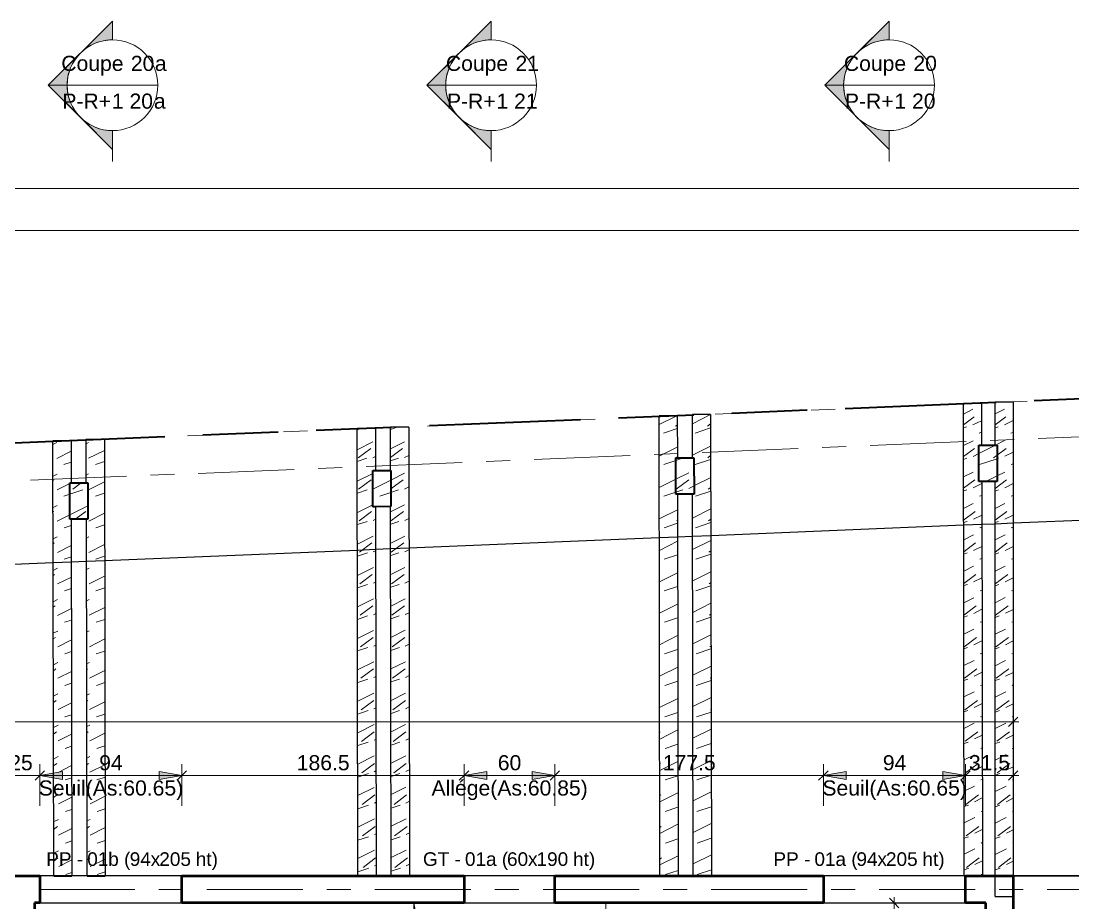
# Model space of a CAD drawing. Header units: metres. Extents: x 399 to 3028, y -427 to 863.
# Drawn here: x 452.43 to 459.39, y -385.02 to -379.19 of the extents above; entities that cross this region are included whole.
import ezdxf

# ---------------------------------------------------------------- set-up
doc = ezdxf.new("R2010")
doc.units = ezdxf.units.M
for name, pattern in [('Caché', [0.265, 0.175, -0.09]), ('Double tiret', [2.75, 1, -0.25, 0.5, -0.25, 0.5, -0.25]), ('Ligne de quadrillage', [1.11125, 0.635, -0.15875, 0.15875, -0.15875]), ('Tiret', [0.3175, 0.15875, -0.15875])]:
    doc.linetypes.add(name, pattern=pattern)
for name, color, linetype, lineweight in [('A-ANNO-DIMS', 211, 'Continuous', 9), ('A-ANNO-DIMS-50', 211, 'Continuous', 9), ('A-DETL', 90, 'Continuous', 18), ('A-DETL-GENF', 92, 'Continuous', 18), ('A-DOOR-IDEN', 31, 'Continuous', 18), ('A-FLOR', 192, 'Continuous', 18), ('A-GENM', 13, 'Continuous', 18), ('A-GLAZ-IDEN', 152, 'Continuous', 18), ('A-WALL', 113, 'Continuous', 18), ('G-ANNO-SYMB', 111, 'Continuous', 9), ('L-SITE', 91, 'Double tiret', 35), ('S-BEAM', 12, 'Continuous', 18), ('S-COLS', 52, 'Continuous', 18), ('S-GRID', 1, 'Continuous', 9)]:
    doc.layers.add(name, color=color, linetype=linetype, lineweight=lineweight)
doc.styles.add('Arial', font='arial.ttf', dxfattribs={"height": 0.1})
doc.styles.add('Arial_6', font='arial.ttf', dxfattribs={"height": 0.09})
doc.dimstyles.new('AES-_COTATION_1_50', dxfattribs={"dimscale": 0.3048, "dimtxt": 0.102026, "dimasz": 0.205052, "dimexe": 0.246063, "dimexo": 0.0625, "dimgap": 0.016404, "dimtad": 1, "dimdec": 1, "dimlfac": 100, "dimrnd": 0.5, "dimdsep": 46, "dimtxsty": 'Arial', "dimblk1": 'OBLIQUE', "dimblk2": 'OBLIQUE', "dimsah": 1, "dimcen": 0.09, "dimdle": 0.123031, "dimazin": 0, "dimtfac": 1, "dimtdec": 4, "dimtix": 1, "dimtmove": 0, "dimatfit": 3, "dimfxl": 0.656168, "dimfxlon": 1, "dimtvp": 1, "dimtolj": 1, "dimtzin": 0, "dimarcsym": 2})
doc.dimstyles.new('AES-_COTATION_1_50_2', dxfattribs={"dimscale": 0.3048, "dimtxt": 0.102026, "dimasz": 0.205052, "dimexe": 0.246063, "dimexo": 0.0625, "dimgap": 0.016404, "dimtad": 1, "dimdec": 1, "dimlfac": 100, "dimrnd": 0.5, "dimdsep": 46, "dimtxsty": 'Arial', "dimblk1": 'OBLIQUE', "dimblk2": 'OBLIQUE', "dimsah": 1, "dimcen": 0.09, "dimdle": 0.123031, "dimazin": 0, "dimtfac": 1, "dimtdec": 4, "dimtix": 1, "dimtmove": 0, "dimatfit": 3, "dimfxl": 0.656168, "dimfxlon": 1, "dimtvp": 1, "dimtolj": 1, "dimtzin": 0, "dimarcsym": 2})
doc.dimstyles.new('AES-_COTATION_Allège_1_50', dxfattribs={"dimscale": 0.3048, "dimtxt": 0.102026, "dimasz": 0.492126, "dimexe": 0.246063, "dimexo": 0.0625, "dimgap": 0.016404, "dimtad": 1, "dimdec": 1, "dimlfac": 100, "dimrnd": 0.5, "dimdsep": 46, "dimtxsty": 'Arial', "dimsah": 1, "dimcen": 0.09, "dimdle": 0.123031, "dimazin": 0, "dimtfac": 1, "dimtdec": 4, "dimtix": 1, "dimtmove": 0, "dimatfit": 3, "dimfxl": 0.656168, "dimfxlon": 1, "dimtvp": 1, "dimtolj": 1, "dimtzin": 0, "dimarcsym": 2})
pattern_1 = [(216.87, (-38.043, -42.857), (0.625199256, 0.416401117), [0.104, -0.937]), (206.565, (-37.918, -42.919), (-0.207954508, -0.207954136), [0.233, -0.233]), (198.435, (-37.918, -43.023), (-0.416471782, -0.20839447), [0.132, -0.527])]

# ---------------------------------------------------------------- blocks, each defined once
blk = doc.blocks.new('VAU_Réservation_Rectangulaire1 - VAU_Réservation_Rectangulaire-1313385-AES_EXE_BET_TZ_R_1_COF_0100-Plan coffrage PH R_1 Diffusion')
at = {"layer": 'A-DETL-GENF'}
for p, q in [((-0.635, 0.361), (-0.635, -0.361)), ((-0.635, 0.361), (0.635, 0.361)), ((0.635, 0.361), (-0.635, 0.361)), ((-0.635, 0.361), (-0.635, -0.361)), ((-0.508, 0.2888), (0.635, 0.361)), ((0.635, 0.361), (0.635, -0.361)), ((-0.635, -0.361), (-0.508, 0.2888)), ((-0.635, -0.361), (0.635, -0.361))]:
    blk.add_line(p, q, dxfattribs=at)
blk = doc.blocks.new('Family - ___-883270-AES_EXE_BET_TZ_R_1_COF_0100-Plan coffrage PH R_1 Diffusion')
at = {"layer": 'A-DETL', "linetype": 'Tiret'}
blk.add_line((506.4718, -331.0937), (441.0484, -340.5755), dxfattribs=at)
at = {"layer": 'L-SITE'}
blk.add_line((506.4718, -331.0937), (441.0484, -340.5755), dxfattribs=at)
blk = doc.blocks.new('DIMBLOCK238-AES_EXE_BET_TZ_R_1_COF_0100-Plan coffrage PH R_1 Diffusion')
at = {"layer": 'A-ANNO-DIMS-50', "transparency": 16777216}
for p, q in [((458.0065, -385.0179), (458.2815, -385.0179)), ((458.2065, -385.0179), (458.0065, -385.0179)), ((458.2065, -385.0179), (458.1752, -384.9866)), ((458.2065, -389.4268), (458.2065, -384.9804)), ((458.2065, -385.0179), (458.2377, -385.0491)), ((458.2065, -389.4268), (458.1752, -389.3955)), ((458.4065, -389.4268), (458.1315, -389.4268)), ((458.2065, -389.4268), (458.2377, -389.458)), ((458.2065, -389.4268), (458.4065, -389.4268))]:
    blk.add_line(p, q, dxfattribs=at)
at = {"layer": 'A-ANNO-DIMS-50', "color": 0, "transparency": 16777216, "insert": (458.0717, -387.3377), "char_height": 0.1, "width": 0.276883, "attachment_point": 1, "rotation": 90, "line_spacing_factor": 0.941778, "style": 'Arial'}
blk.add_mtext('441', dxfattribs=at)
blk = doc.blocks.new('_Oblique')
at = {"color": 0, "linetype": 'ByBlock', "lineweight": -2}
blk.add_line((-0.5, -0.5), (0.5, 0.5), dxfattribs=at)
blk = doc.blocks.new('DIMBLOCK305-AES_EXE_BET_TZ_R_1_COF_0100-Plan coffrage PH R_1 Diffusion')
at = {"layer": 'A-ANNO-DIMS-50', "transparency": 16777216}
for p, q in [((440.7305, -380.3734), (440.7305, -380.6484)), ((440.7305, -380.5734), (440.7305, -380.3734)), ((460.9018, -380.3731), (460.9018, -380.6481)), ((460.9018, -380.5731), (460.9018, -380.3731)), ((440.7305, -380.5734), (440.6992, -380.6046)), ((440.7305, -380.5734), (440.7617, -380.5421)), ((440.7305, -380.5734), (460.9018, -380.5731)), ((460.9018, -380.5731), (460.8705, -380.6043)), ((460.9018, -380.5731), (460.933, -380.5418))]:
    blk.add_line(p, q, dxfattribs=at)
at = {"layer": 'A-ANNO-DIMS-50', "color": 0, "transparency": 16777216, "insert": (450.6623, -380.4384), "char_height": 0.1, "width": 0.369177, "attachment_point": 1, "rotation": 0.00085, "line_spacing_factor": 0.941778, "style": 'Arial'}
blk.add_mtext('2017', dxfattribs=at)
blk = doc.blocks.new('DIMBLOCK309-AES_EXE_BET_TZ_R_1_COF_0100-Plan coffrage PH R_1 Diffusion')
at = {"layer": 'A-ANNO-DIMS-50', "transparency": 16777216}
for p, q in [((434.1405, -380.0961), (434.1405, -380.3711)), ((434.1405, -380.2961), (434.1405, -380.0961)), ((467.4808, -380.0956), (467.4808, -380.3706)), ((467.4808, -380.2956), (467.4808, -380.0956)), ((434.103, -380.2961), (467.5183, -380.2956)), ((434.1405, -380.2961), (434.1092, -380.3274)), ((434.1405, -380.2961), (434.1717, -380.2649)), ((467.4808, -380.2956), (467.4495, -380.3269)), ((467.4808, -380.2956), (467.512, -380.2644))]:
    blk.add_line(p, q, dxfattribs=at)
at = {"layer": 'A-ANNO-DIMS-50', "color": 0, "transparency": 16777216, "insert": (450.6568, -380.1611), "char_height": 0.1, "width": 0.369177, "attachment_point": 1, "rotation": 0.00085, "line_spacing_factor": 0.941778, "style": 'Arial'}
blk.add_mtext('3334', dxfattribs=at)
blk = doc.blocks.new('Coupe - M_Section Head - Filled-24181-AES_EXE_BET_TZ_R_1_COF_0100-Plan coffrage PH R_1 Diffusion')
at = {"layer": 'G-ANNO-SYMB'}
h = blk.add_hatch(color=256, dxfattribs=at)
edge = h.paths.add_edge_path()
edge.add_line((-0.006, 0.00849), (-0.006, 0.006))
edge.add_arc((-0.006, 0), 0.006, 90, 135)
edge.add_line((-0.01024, 0.00424), (-0.006, 0.00849))
h = blk.add_hatch(color=256, dxfattribs=at)
edge = h.paths.add_edge_path()
edge.add_line((-0.006, 0.00849), (-0.00176, 0.00424))
edge.add_arc((-0.006, 0), 0.006, 45, 90)
edge.add_line((-0.006, 0.006), (-0.006, 0.00849))
h = blk.add_hatch(color=256, dxfattribs=at)
edge = h.paths.add_edge_path()
edge.add_line((-0.01449, 0), (-0.01024, 0.00424))
edge.add_arc((-0.006, 0), 0.006, 135, 180)
edge.add_line((-0.012, 0), (-0.01449, 0))
h = blk.add_hatch(color=256, dxfattribs=at)
edge = h.paths.add_edge_path()
edge.add_line((0.00249, 0), (0, 0))
edge.add_arc((-0.006, 0), 0.006, 360, 405)
edge.add_line((-0.00176, 0.00424), (0.00249, 0))
at = {"layer": 'G-ANNO-SYMB', "lineweight": 18}
for p, q in [((-0.006, 0.00849), (-0.01449, 0)), ((-0.006, 0.00849), (-0.01024, 0.00424)), ((-0.006, 0.00849), (0.00249, 0)), ((-0.006, 0.006), (-0.006, 0.00849)), ((-0.006, 0.00849), (-0.006, 0.006)), ((-0.00176, 0.00424), (-0.006, 0.00849)), ((-0.01024, 0.00424), (-0.01449, 0)), ((0.00249, 0), (-0.00176, 0.00424)), ((-0.01449, 0), (-0.012, 0)), ((0, 0), (0.00249, 0)), ((-0.012, 0), (-0.01449, 0)), ((0, 0), (0.00249, 0))]:
    blk.add_line(p, q, dxfattribs=at)
for start, end in [(360, 180), (90, 135), (45, 90), (135, 180), (360, 45), (180, 360)]:
    blk.add_arc((-0.006, 0), 0.006, start, end, dxfattribs=at)
blk = doc.blocks.new('DIMBLOCK462-AES_EXE_BET_TZ_R_1_COF_0100-Plan coffrage PH R_1 Diffusion')
at = {"layer": 'A-ANNO-DIMS-50', "transparency": 16777216}
for points in [[(451.3689, -384.1759), (451.5189, -384.2024), (451.5189, -384.1495)], [(452.3089, -384.1759), (452.1589, -384.1495), (452.1589, -384.2024)]]:
    blk.add_hatch(color=256, dxfattribs=at).paths.add_polyline_path(points)
for p, q in [((451.3689, -384.3759), (451.3689, -384.1009)), ((452.3089, -384.3759), (452.3089, -384.1009)), ((452.3464, -384.1759), (451.3314, -384.1759)), ((451.5189, -384.1495), (451.3689, -384.1759)), ((451.3689, -384.1759), (451.5189, -384.2024)), ((451.3689, -384.1759), (451.3689, -384.3759)), ((451.5189, -384.2024), (451.5189, -384.1495)), ((452.3089, -384.1759), (452.1589, -384.1495)), ((452.1589, -384.1495), (452.1589, -384.2024)), ((452.1589, -384.2024), (452.3089, -384.1759)), ((452.3089, -384.1759), (452.3089, -384.3759))]:
    blk.add_line(p, q, dxfattribs=at)
at = {"layer": 'A-ANNO-DIMS-50', "color": 0, "transparency": 16777216, "char_height": 0.1, "attachment_point": 1, "line_spacing_factor": 0.941778, "style": 'Arial'}
for s, insert, width in [('94', (451.762, -384.0411), 0.184588), ('Seuil(As:60.65)', (451.3625, -384.208), 1.143318)]:
    blk.add_mtext(s, dxfattribs=dict(at, insert=insert, width=width))
blk = doc.blocks.new('DIMBLOCK463-AES_EXE_BET_TZ_R_1_COF_0100-Plan coffrage PH R_1 Diffusion')
at = {"layer": 'A-ANNO-DIMS-50', "transparency": 16777216}
for p, q in [((452.3089, -384.3759), (452.3089, -384.1009)), ((452.5584, -384.3759), (452.5584, -384.1009)), ((452.5959, -384.1759), (452.2714, -384.1759)), ((452.3089, -384.1759), (452.2777, -384.2072)), ((452.3089, -384.1759), (452.3402, -384.1447)), ((452.3089, -384.1759), (452.3089, -384.3759)), ((452.5584, -384.1759), (452.5272, -384.2072)), ((452.5584, -384.1759), (452.5897, -384.1447)), ((452.5584, -384.1759), (452.5584, -384.3759))]:
    blk.add_line(p, q, dxfattribs=at)
at = {"layer": 'A-ANNO-DIMS-50', "color": 0, "transparency": 16777216, "insert": (452.3568, -384.0411), "char_height": 0.1, "width": 0.184588, "attachment_point": 1, "line_spacing_factor": 0.941778, "style": 'Arial'}
blk.add_mtext('25', dxfattribs=at)
blk = doc.blocks.new('DIMBLOCK464-AES_EXE_BET_TZ_R_1_COF_0100-Plan coffrage PH R_1 Diffusion')
at = {"layer": 'A-ANNO-DIMS-50', "transparency": 16777216}
for points in [[(452.5584, -384.1759), (452.7084, -384.2024), (452.7084, -384.1495)], [(453.4984, -384.1759), (453.3484, -384.1495), (453.3484, -384.2024)]]:
    blk.add_hatch(color=256, dxfattribs=at).paths.add_polyline_path(points)
for p, q in [((452.5584, -384.3759), (452.5584, -384.1009)), ((453.4984, -384.3759), (453.4984, -384.1009)), ((453.5359, -384.1759), (452.5209, -384.1759)), ((452.7084, -384.1495), (452.5584, -384.1759)), ((452.5584, -384.1759), (452.7084, -384.2024)), ((452.5584, -384.1759), (452.5584, -384.3759)), ((452.7084, -384.2024), (452.7084, -384.1495)), ((453.4984, -384.1759), (453.3484, -384.1495)), ((453.3484, -384.1495), (453.3484, -384.2024)), ((453.3484, -384.2024), (453.4984, -384.1759)), ((453.4984, -384.1759), (453.4984, -384.3759))]:
    blk.add_line(p, q, dxfattribs=at)
at = {"layer": 'A-ANNO-DIMS-50', "color": 0, "transparency": 16777216, "char_height": 0.1, "attachment_point": 1, "line_spacing_factor": 0.941778, "style": 'Arial'}
for s, insert, width in [('94', (452.9515, -384.0411), 0.184588), ('Seuil(As:60.65)', (452.552, -384.208), 1.143318)]:
    blk.add_mtext(s, dxfattribs=dict(at, insert=insert, width=width))
blk = doc.blocks.new('DIMBLOCK465-AES_EXE_BET_TZ_R_1_COF_0100-Plan coffrage PH R_1 Diffusion')
at = {"layer": 'A-ANNO-DIMS-50', "transparency": 16777216}
for p, q in [((453.4984, -384.3759), (453.4984, -384.1009)), ((455.3634, -384.3759), (455.3634, -384.1009)), ((455.4009, -384.1759), (453.4609, -384.1759)), ((453.4984, -384.1759), (453.4672, -384.2072)), ((453.4984, -384.1759), (453.5297, -384.1447)), ((453.4984, -384.1759), (453.4984, -384.3759)), ((455.3634, -384.1759), (455.3322, -384.2072)), ((455.3634, -384.1759), (455.3947, -384.1447)), ((455.3634, -384.1759), (455.3634, -384.3759))]:
    blk.add_line(p, q, dxfattribs=at)
at = {"layer": 'A-ANNO-DIMS-50', "color": 0, "transparency": 16777216, "insert": (454.2575, -384.0411), "char_height": 0.1, "width": 0.416266, "attachment_point": 1, "line_spacing_factor": 0.941778, "style": 'Arial'}
blk.add_mtext('186.5', dxfattribs=at)
blk = doc.blocks.new('DIMBLOCK466-AES_EXE_BET_TZ_R_1_COF_0100-Plan coffrage PH R_1 Diffusion')
at = {"layer": 'A-ANNO-DIMS-50', "transparency": 16777216}
for points in [[(455.3634, -384.1759), (455.5134, -384.2024), (455.5134, -384.1495)], [(455.9634, -384.1759), (455.8134, -384.1495), (455.8134, -384.2024)]]:
    blk.add_hatch(color=256, dxfattribs=at).paths.add_polyline_path(points)
for p, q in [((455.3634, -384.3759), (455.3634, -384.1009)), ((455.9634, -384.3759), (455.9634, -384.1009)), ((456.0009, -384.1759), (455.3259, -384.1759)), ((455.5134, -384.1495), (455.3634, -384.1759)), ((455.3634, -384.1759), (455.5134, -384.2024)), ((455.3634, -384.1759), (455.3634, -384.3759)), ((455.5134, -384.2024), (455.5134, -384.1495)), ((455.9634, -384.1759), (455.8134, -384.1495)), ((455.8134, -384.1495), (455.8134, -384.2024)), ((455.8134, -384.2024), (455.9634, -384.1759)), ((455.9634, -384.1759), (455.9634, -384.3759))]:
    blk.add_line(p, q, dxfattribs=at)
at = {"layer": 'A-ANNO-DIMS-50', "color": 0, "transparency": 16777216, "char_height": 0.1, "attachment_point": 1, "line_spacing_factor": 0.941778, "style": 'Arial'}
for s, insert, width in [('60', (455.5865, -384.0411), 0.184588), ('Allége(As:60.85)', (455.1486, -384.208), 1.235613)]:
    blk.add_mtext(s, dxfattribs=dict(at, insert=insert, width=width))
blk = doc.blocks.new('DIMBLOCK467-AES_EXE_BET_TZ_R_1_COF_0100-Plan coffrage PH R_1 Diffusion')
at = {"layer": 'A-ANNO-DIMS-50', "transparency": 16777216}
for p, q in [((455.9634, -384.3759), (455.9634, -384.1009)), ((457.7388, -384.3759), (457.7388, -384.1009)), ((455.9259, -384.1759), (457.7763, -384.1759)), ((455.9634, -384.1759), (455.9322, -384.2072)), ((455.9634, -384.1759), (455.9947, -384.1447)), ((455.9634, -384.1759), (455.9634, -384.3759)), ((457.7388, -384.1759), (457.7076, -384.2072)), ((457.7388, -384.1759), (457.7701, -384.1447)), ((457.7388, -384.1759), (457.7388, -384.3759))]:
    blk.add_line(p, q, dxfattribs=at)
at = {"layer": 'A-ANNO-DIMS-50', "color": 0, "transparency": 16777216, "insert": (456.6777, -384.0411), "char_height": 0.1, "width": 0.416266, "attachment_point": 1, "line_spacing_factor": 0.941778, "style": 'Arial'}
blk.add_mtext('177.5', dxfattribs=at)
blk = doc.blocks.new('DIMBLOCK468-AES_EXE_BET_TZ_R_1_COF_0100-Plan coffrage PH R_1 Diffusion')
at = {"layer": 'A-ANNO-DIMS-50', "transparency": 16777216}
for points in [[(457.7388, -384.1759), (457.8888, -384.2024), (457.8888, -384.1495)], [(458.6788, -384.1759), (458.5288, -384.1495), (458.5288, -384.2024)]]:
    blk.add_hatch(color=256, dxfattribs=at).paths.add_polyline_path(points)
for p, q in [((457.7388, -384.3759), (457.7388, -384.1009)), ((458.6788, -384.3759), (458.6788, -384.1009)), ((458.7163, -384.1759), (457.7013, -384.1759)), ((457.8888, -384.1495), (457.7388, -384.1759)), ((457.7388, -384.1759), (457.8888, -384.2024)), ((457.7388, -384.1759), (457.7388, -384.3759)), ((457.8888, -384.2024), (457.8888, -384.1495)), ((458.6788, -384.1759), (458.5288, -384.1495)), ((458.5288, -384.1495), (458.5288, -384.2024)), ((458.5288, -384.2024), (458.6788, -384.1759)), ((458.6788, -384.1759), (458.6788, -384.3759))]:
    blk.add_line(p, q, dxfattribs=at)
at = {"layer": 'A-ANNO-DIMS-50', "color": 0, "transparency": 16777216, "char_height": 0.1, "attachment_point": 1, "line_spacing_factor": 0.941778, "style": 'Arial'}
for s, insert, width in [('94', (458.1319, -384.0411), 0.184588), ('Seuil(As:60.65)', (457.7325, -384.208), 1.143318)]:
    blk.add_mtext(s, dxfattribs=dict(at, insert=insert, width=width))
blk = doc.blocks.new('DIMBLOCK469-AES_EXE_BET_TZ_R_1_COF_0100-Plan coffrage PH R_1 Diffusion')
at = {"layer": 'A-ANNO-DIMS-50', "transparency": 16777216}
for p, q in [((458.6788, -384.3759), (458.6788, -384.1009)), ((458.9938, -384.3759), (458.9938, -384.1009)), ((459.0313, -384.1759), (458.6413, -384.1759)), ((458.6788, -384.1759), (458.6476, -384.2072)), ((458.6788, -384.1759), (458.7101, -384.1447)), ((458.6788, -384.1759), (458.6788, -384.3759)), ((458.9938, -384.1759), (458.9625, -384.2072)), ((458.9938, -384.1759), (459.025, -384.1447)), ((458.9938, -384.1759), (458.9938, -384.3759))]:
    blk.add_line(p, q, dxfattribs=at)
at = {"layer": 'A-ANNO-DIMS-50', "color": 0, "transparency": 16777216, "insert": (458.7013, -384.0411), "char_height": 0.1, "width": 0.323972, "attachment_point": 1, "line_spacing_factor": 0.941778, "style": 'Arial'}
blk.add_mtext('31.5', dxfattribs=at)
blk = doc.blocks.new('DIMBLOCK626-AES_EXE_BET_TZ_R_1_COF_0100-Plan coffrage PH R_1 Diffusion')
at = {"layer": 'A-ANNO-DIMS-50', "transparency": 16777216}
for p, q in [((442.643, -384.0218), (442.643, -383.7468)), ((458.9938, -384.0215), (458.9938, -383.7465)), ((442.6055, -383.8218), (459.0313, -383.8215)), ((442.643, -383.8218), (442.6118, -383.853)), ((442.643, -383.8218), (442.6743, -383.7905)), ((442.643, -383.8218), (442.643, -384.0218)), ((458.9938, -383.8215), (458.9625, -383.8528)), ((458.9938, -383.8215), (459.025, -383.7903)), ((458.9938, -383.8215), (458.9938, -384.0215))]:
    blk.add_line(p, q, dxfattribs=at)
at = {"layer": 'A-ANNO-DIMS-50', "color": 0, "transparency": 16777216, "insert": (450.6646, -383.6868), "char_height": 0.1, "width": 0.369177, "attachment_point": 1, "rotation": 0.00085, "line_spacing_factor": 0.941778, "style": 'Arial'}
blk.add_mtext('1635', dxfattribs=at)

msp = doc.modelspace()

# ---------------------------------------------------------------- hatches: boundary and pattern name
at = {"layer": 'S-BEAM'}
h = msp.add_hatch(dxfattribs=at)
h.set_pattern_fill('FP_1', color=9, style=0, pattern_type=2)
h.set_pattern_definition(pattern_1)
h.paths.add_polyline_path([(458.79, -384.8379), (458.7856, -382.233), (458.7676, -382.233), (458.7676, -381.993), (458.7852, -381.9928), (458.7848, -381.7173), (458.6648, -381.7175), (458.6701, -384.8379), (458.7899, -384.8379)])
h = msp.add_hatch(dxfattribs=at)
h.set_pattern_fill('FP_1', color=9, style=0, pattern_type=2)
h.set_pattern_definition(pattern_1)
h.paths.add_polyline_path([(458.79, -384.8379), (458.7856, -382.233), (458.7676, -382.233), (458.7676, -381.993), (458.7852, -381.9928), (458.7848, -381.7173), (458.6648, -381.7175), (458.6701, -384.8379), (458.7899, -384.8379)])
h = msp.add_hatch(dxfattribs=at)
h.set_pattern_fill('FP_1', color=9, style=0, pattern_type=2)
h.set_pattern_definition(pattern_1)
h.paths.add_polyline_path([(458.9938, -384.9759), (458.9938, -384.9759), (458.9938, -384.9755)])
h.paths.add_polyline_path([(458.8876, -384.8379), (458.9938, -384.8379), (458.9935, -381.7083), (458.8735, -381.7083), (458.8738, -381.9928), (458.887, -381.9928), (458.887, -382.2328), (458.8735, -382.233), (458.8738, -384.8379), (458.8745, -384.8379)])
h = msp.add_hatch(dxfattribs=at)
h.set_pattern_fill('FP_1', color=9, style=0, pattern_type=2)
h.set_pattern_definition(pattern_1)
h.paths.add_polyline_path([(458.9938, -384.9759), (458.9938, -384.9759), (458.9938, -384.9755)])
h.paths.add_polyline_path([(458.8876, -384.8379), (458.9938, -384.8379), (458.9935, -381.7083), (458.8735, -381.7083), (458.8738, -381.9928), (458.887, -381.9928), (458.887, -382.2328), (458.8735, -382.233), (458.8738, -384.8379), (458.8745, -384.8379)])
h = msp.add_hatch(dxfattribs=at)
h.set_pattern_fill('FP_1', color=9, style=0, pattern_type=2)
h.set_pattern_definition(pattern_1)
h.paths.add_polyline_path([(456.7781, -384.8379), (456.7739, -382.3161), (456.764, -382.3161), (456.764, -382.0761), (456.7735, -382.0758), (456.7731, -381.7979), (456.6531, -381.7981), (456.6583, -384.8379), (456.7781, -384.8379)])
h = msp.add_hatch(dxfattribs=at)
h.set_pattern_fill('FP_1', color=9, style=0, pattern_type=2)
h.set_pattern_definition(pattern_1)
h.paths.add_polyline_path([(456.7781, -384.8379), (456.7739, -382.3161), (456.764, -382.3161), (456.764, -382.0761), (456.7735, -382.0758), (456.7731, -381.7979), (456.6531, -381.7981), (456.6583, -384.8379), (456.7781, -384.8379)])
h = msp.add_hatch(dxfattribs=at)
h.set_pattern_fill('FP_1', color=9, style=0, pattern_type=2)
h.set_pattern_definition(pattern_1)
h.paths.add_polyline_path([(456.8786, -384.8379), (456.9986, -384.8379), (456.9931, -381.7888), (456.8731, -381.789), (456.8736, -382.0759), (456.8835, -382.0758), (456.8835, -382.3158), (456.8741, -382.3161), (456.8783, -384.679)])
h = msp.add_hatch(dxfattribs=at)
h.set_pattern_fill('FP_1', color=9, style=0, pattern_type=2)
h.set_pattern_definition(pattern_1)
h.paths.add_polyline_path([(456.8786, -384.8379), (456.9986, -384.8379), (456.9931, -381.7888), (456.8731, -381.789), (456.8736, -382.0759), (456.8835, -382.0758), (456.8835, -382.3158), (456.8741, -382.3161), (456.8783, -384.679)])
h = msp.add_hatch(dxfattribs=at)
h.set_pattern_fill('FP_1', color=9, style=0, pattern_type=2)
h.set_pattern_definition(pattern_1)
h.paths.add_polyline_path([(454.7823, -384.8379), (454.7783, -382.3991), (454.7605, -382.3991), (454.7605, -382.1592), (454.7779, -382.1589), (454.7774, -381.8827), (454.6574, -381.8829), (454.6624, -384.8379), (454.7823, -384.8379)])
h = msp.add_hatch(dxfattribs=at)
h.set_pattern_fill('FP_1', color=9, style=0, pattern_type=2)
h.set_pattern_definition(pattern_1)
h.paths.add_polyline_path([(454.7823, -384.8379), (454.7783, -382.3991), (454.7605, -382.3991), (454.7605, -382.1592), (454.7779, -382.1589), (454.7774, -381.8827), (454.6574, -381.8829), (454.6624, -384.8379), (454.7823, -384.8379)])
h = msp.add_hatch(dxfattribs=at)
h.set_pattern_fill('FP_1', color=9, style=0, pattern_type=2)
h.set_pattern_definition(pattern_1)
h.paths.add_polyline_path([(454.8827, -384.8379), (455.0027, -384.8379), (454.9974, -381.8736), (454.8774, -381.8739), (454.8779, -382.1589), (454.8799, -382.1589), (454.8799, -382.3989), (454.8783, -382.3992), (454.8827, -384.8379)])
h = msp.add_hatch(dxfattribs=at)
h.set_pattern_fill('FP_1', color=9, style=0, pattern_type=2)
h.set_pattern_definition(pattern_1)
h.paths.add_polyline_path([(454.8827, -384.8379), (455.0027, -384.8379), (454.9974, -381.8736), (454.8774, -381.8739), (454.8779, -382.1589), (454.8799, -382.1589), (454.8799, -382.3989), (454.8783, -382.3992), (454.8827, -384.8379)])
h = msp.add_hatch(dxfattribs=at)
h.set_pattern_fill('FP_1', color=9, style=0, pattern_type=2)
h.set_pattern_definition(pattern_1)
h.paths.add_polyline_path([(452.7707, -384.8379), (452.7707, -384.8379), (452.7668, -382.4822), (452.7569, -382.4823), (452.7569, -382.2423), (452.7664, -382.242), (452.766, -381.964), (452.646, -381.9642), (452.6509, -384.8379), (452.7569, -384.8379)])
h = msp.add_hatch(dxfattribs=at)
h.set_pattern_fill('FP_1', color=9, style=0, pattern_type=2)
h.set_pattern_definition(pattern_1)
h.paths.add_polyline_path([(452.7707, -384.8379), (452.7707, -384.8379), (452.7668, -382.4822), (452.7569, -382.4823), (452.7569, -382.2423), (452.7664, -382.242), (452.766, -381.964), (452.646, -381.9642), (452.6509, -384.8379), (452.7569, -384.8379)])
h = msp.add_hatch(dxfattribs=at)
h.set_pattern_fill('FP_1', color=9, style=0, pattern_type=2)
h.set_pattern_definition(pattern_1)
h.paths.add_polyline_path([(452.8769, -384.8379), (452.9912, -384.8379), (452.986, -381.955), (452.866, -381.9552), (452.8665, -382.242), (452.8764, -382.242), (452.8764, -382.482), (452.867, -382.4823), (452.8712, -384.8379)])
h = msp.add_hatch(dxfattribs=at)
h.set_pattern_fill('FP_1', color=9, style=0, pattern_type=2)
h.set_pattern_definition(pattern_1)
h.paths.add_polyline_path([(452.8769, -384.8379), (452.9912, -384.8379), (452.986, -381.955), (452.866, -381.9552), (452.8665, -382.242), (452.8764, -382.242), (452.8764, -382.482), (452.867, -382.4823), (452.8712, -384.8379)])
at = {"layer": 'S-COLS'}
h = msp.add_hatch(dxfattribs=at)
h.set_pattern_fill('FP_1', color=34, style=0, pattern_type=2)
h.set_pattern_definition(pattern_1)
h.paths.add_polyline_path([(458.7676, -382.233), (458.8876, -382.2328), (458.887, -381.9928), (458.767, -381.993)])
h = msp.add_hatch(dxfattribs=at)
h.set_pattern_fill('FP_1', color=34, style=0, pattern_type=2)
h.set_pattern_definition(pattern_1)
h.paths.add_polyline_path([(458.7676, -382.233), (458.8876, -382.2328), (458.887, -381.9928), (458.767, -381.993)])
h = msp.add_hatch(dxfattribs=at)
h.set_pattern_fill('FP_1', color=34, style=0, pattern_type=2)
h.set_pattern_definition(pattern_1)
h.paths.add_polyline_path([(456.764, -382.3161), (456.884, -382.3158), (456.8835, -382.0758), (456.7635, -382.0761)])
h = msp.add_hatch(dxfattribs=at)
h.set_pattern_fill('FP_1', color=34, style=0, pattern_type=2)
h.set_pattern_definition(pattern_1)
h.paths.add_polyline_path([(456.764, -382.3161), (456.884, -382.3158), (456.8835, -382.0758), (456.7635, -382.0761)])
h = msp.add_hatch(dxfattribs=at)
h.set_pattern_fill('FP_1', color=34, style=0, pattern_type=2)
h.set_pattern_definition(pattern_1)
h.paths.add_polyline_path([(454.7605, -382.3992), (454.8805, -382.3989), (454.8799, -382.1589), (454.7599, -382.1592)])
h = msp.add_hatch(dxfattribs=at)
h.set_pattern_fill('FP_1', color=34, style=0, pattern_type=2)
h.set_pattern_definition(pattern_1)
h.paths.add_polyline_path([(454.7605, -382.3992), (454.8805, -382.3989), (454.8799, -382.1589), (454.7599, -382.1592)])
h = msp.add_hatch(dxfattribs=at)
h.set_pattern_fill('FP_1', color=34, style=0, pattern_type=2)
h.set_pattern_definition(pattern_1)
h.paths.add_polyline_path([(452.7569, -382.4823), (452.8769, -382.482), (452.8764, -382.242), (452.7564, -382.2423), (452.7568, -382.4312)])
h = msp.add_hatch(dxfattribs=at)
h.set_pattern_fill('FP_1', color=34, style=0, pattern_type=2)
h.set_pattern_definition(pattern_1)
h.paths.add_polyline_path([(452.7569, -382.4823), (452.8769, -382.482), (452.8764, -382.242), (452.7564, -382.2423), (452.7568, -382.4312)])

# ---------------------------------------------------------------- linework, layer by layer
at = {"layer": 'A-FLOR', "color": 31, "lineweight": 25}
for p, q in [((458.9936, -382.5063), (460.8129, -382.4312)), ((456.9946, -382.5889), (458.6661, -382.5199)), ((458.7861, -382.5149), (458.8736, -382.5113)), ((454.9988, -382.6713), (456.6544, -382.6029)), ((456.7744, -382.598), (456.8746, -382.5938)), ((452.9875, -382.7544), (454.6587, -382.6854)), ((454.7787, -382.6804), (454.8788, -382.6763)), ((450.9839, -382.8371), (452.6473, -382.7684)), ((452.7673, -382.7635), (452.8675, -382.7593)), ((452.6507, -384.8379), (450.9875, -384.8379)), ((452.8712, -384.8379), (452.7707, -384.8379)), ((454.6623, -384.8379), (452.9912, -384.8379)), ((454.8827, -384.8379), (454.7823, -384.8379)), ((456.6581, -384.8379), (455.0027, -384.8379)), ((456.8786, -384.8379), (456.7781, -384.8379)), ((458.67, -384.8379), (456.9986, -384.8379)), ((458.8738, -384.8379), (458.7899, -384.8379)), ((458.9938, -389.5867), (458.9938, -384.8379)), ((458.9938, -384.8379), (460.813, -384.8379)), ((460.813, -384.8379), (458.9938, -384.8379))]:
    msp.add_line(p, q, dxfattribs=at)
at = {"layer": 'A-FLOR', "color": 31, "linetype": 'Caché', "lineweight": 25}
for p, q in [((458.6662, -382.5199), (458.7861, -382.5149)), ((458.8736, -382.5113), (458.9935, -382.5063)), ((456.6545, -382.6029), (456.7744, -382.598)), ((456.8746, -382.5938), (456.9945, -382.5889)), ((454.8789, -382.6763), (454.9988, -382.6713)), ((454.6588, -382.6854), (454.7787, -382.6804)), ((452.6474, -382.7684), (452.7672, -382.7635)), ((452.8675, -382.7593), (452.9874, -382.7544)), ((452.7707, -384.8379), (452.6508, -384.8379)), ((452.9912, -384.8379), (452.8713, -384.8379)), ((454.7822, -384.8379), (454.6623, -384.8379)), ((455.0027, -384.8379), (454.8828, -384.8379)), ((456.7781, -384.8379), (456.6582, -384.8379)), ((456.9986, -384.8379), (456.8787, -384.8379)), ((458.7899, -384.8379), (458.67, -384.8379)), ((458.9937, -384.8379), (458.8738, -384.8379))]:
    msp.add_line(p, q, dxfattribs=at)
at = {"layer": 'A-WALL', "color": 2, "lineweight": 50}
for p, q in [((452.3089, -384.8379), (452.5584, -384.8379)), ((452.5584, -384.8379), (452.5584, -385.0179)), ((453.4984, -385.0179), (453.4984, -384.8379)), ((453.4984, -384.8379), (455.3634, -384.8379)), ((455.3634, -384.8379), (455.3634, -385.0179)), ((455.9634, -385.0179), (455.9634, -384.8379)), ((455.9634, -384.8379), (457.7388, -384.8379)), ((457.7388, -384.8379), (457.7388, -385.0179)), ((458.6788, -385.0179), (458.6788, -384.8379)), ((458.6788, -384.8379), (458.9938, -384.8379)), ((458.9938, -384.8379), (458.9938, -385.0179)), ((452.5584, -385.0179), (452.5249, -385.0179)), ((452.5249, -385.0179), (452.5249, -391.5182)), ((455.3634, -385.0179), (453.4984, -385.0179)), ((457.7388, -385.0179), (455.9634, -385.0179)), ((458.8138, -385.0179), (458.6788, -385.0179)), ((458.8138, -389.4268), (458.8138, -385.0179)), ((458.9938, -385.0179), (458.9938, -389.4267))]:
    msp.add_line(p, q, dxfattribs=at)
at = {"layer": 'A-WALL', "color": 3, "lineweight": 25}
for p, q in [((453.4984, -384.8379), (452.5584, -384.8379)), ((455.9634, -384.8379), (455.3634, -384.8379)), ((458.6788, -384.8379), (457.7388, -384.8379)), ((452.5584, -385.0179), (453.4984, -385.0179)), ((455.3634, -385.0179), (455.9634, -385.0179)), ((457.7388, -385.0179), (458.6788, -385.0179))]:
    msp.add_line(p, q, dxfattribs=at)
at = {"layer": 'G-ANNO-SYMB', "lineweight": 18}
for p, q in [((452.7395, -379.6138), (453.3395, -379.6138)), ((455.2423, -379.6138), (455.8423, -379.6138)), ((457.873, -379.6138), (458.473, -379.6138))]:
    msp.add_line(p, q, dxfattribs=at)
at = {"layer": 'G-ANNO-SYMB'}
for p, q in [((453.0395, -379.9138), (453.0395, -380.1175)), ((455.5423, -379.9138), (455.5423, -380.1175)), ((458.173, -379.9138), (458.173, -380.1175))]:
    msp.add_line(p, q, dxfattribs=at)
at = {"layer": 'S-BEAM', "color": 24, "lineweight": 25}
for p, q in [((458.7848, -381.7173), (458.6648, -381.7175)), ((458.67, -384.8379), (458.6648, -381.7175)), ((458.7848, -381.7173), (458.7852, -381.993)), ((458.9935, -381.7083), (458.8735, -381.7083)), ((458.8735, -381.9928), (458.8735, -381.7083)), ((458.9935, -381.7083), (458.9938, -384.9759)), ((456.7731, -381.7979), (456.6531, -381.7981)), ((456.6581, -384.8379), (456.6531, -381.7981)), ((456.7731, -381.7979), (456.7735, -382.0761)), ((456.9931, -381.7888), (456.8731, -381.789)), ((456.8736, -382.0759), (456.8731, -381.789)), ((456.9931, -381.7888), (456.9986, -384.8379)), ((454.7774, -381.8827), (454.6574, -381.8829)), ((454.6623, -384.8379), (454.6574, -381.8829)), ((454.7774, -381.8827), (454.7779, -382.1591)), ((454.9974, -381.8736), (454.8774, -381.8739)), ((454.8779, -382.1589), (454.8774, -381.8739)), ((454.9974, -381.8736), (455.0027, -384.8379)), ((452.766, -381.964), (452.646, -381.9642)), ((452.6507, -384.8379), (452.646, -381.9642)), ((452.766, -381.964), (452.7664, -382.2422)), ((452.986, -381.955), (452.866, -381.9552)), ((452.8665, -382.242), (452.866, -381.9552)), ((452.986, -381.955), (452.9912, -384.8379)), ((458.7852, -381.993), (458.767, -381.993)), ((458.767, -381.993), (458.7676, -382.233)), ((458.887, -381.9928), (458.8735, -381.9928)), ((458.8876, -382.2328), (458.887, -381.9928)), ((456.7735, -382.0761), (456.7635, -382.0761)), ((456.7635, -382.0761), (456.764, -382.3161)), ((456.8835, -382.0758), (456.8736, -382.0759)), ((456.884, -382.3158), (456.8835, -382.0758)), ((454.7779, -382.1591), (454.7599, -382.1592)), ((454.7599, -382.1592), (454.7605, -382.3992)), ((454.8799, -382.1589), (454.8779, -382.1589)), ((454.8805, -382.3989), (454.8799, -382.1589)), ((452.7664, -382.2422), (452.7564, -382.2423)), ((452.7564, -382.2423), (452.7569, -382.4823)), ((452.8764, -382.242), (452.8665, -382.242)), ((452.8769, -382.482), (452.8764, -382.242)), ((458.7676, -382.233), (458.7856, -382.233)), ((458.7856, -382.233), (458.79, -384.8379)), ((458.8738, -384.8379), (458.8735, -382.2328)), ((458.8735, -382.2328), (458.8876, -382.2328)), ((456.764, -382.3161), (456.7739, -382.3161)), ((456.7739, -382.3161), (456.7781, -384.8379)), ((456.8741, -382.3159), (456.884, -382.3158)), ((456.8786, -384.8379), (456.8741, -382.3159)), ((454.7605, -382.3992), (454.7783, -382.3991)), ((454.7783, -382.3991), (454.7823, -384.8379)), ((454.8827, -384.8379), (454.8783, -382.3989)), ((454.8783, -382.3989), (454.8805, -382.3989)), ((452.7569, -382.4823), (452.7668, -382.4822)), ((452.7668, -382.4822), (452.7707, -384.8379)), ((452.8712, -384.8379), (452.867, -382.482)), ((452.867, -382.482), (452.8769, -382.482)), ((452.6507, -384.841), (452.6507, -384.8379)), ((452.6507, -384.841), (452.7707, -384.8408)), ((452.7707, -384.8379), (452.7707, -384.8408)), ((452.8712, -384.841), (452.8712, -384.8379)), ((452.8712, -384.841), (452.9912, -384.8408)), ((452.9912, -384.8379), (452.9912, -384.8408)), ((454.6623, -384.841), (454.6623, -384.8379)), ((454.6623, -384.841), (454.7823, -384.8408)), ((454.7823, -384.8379), (454.7823, -384.8408)), ((454.8827, -384.841), (454.8827, -384.8379)), ((454.8827, -384.841), (455.0027, -384.8408)), ((455.0027, -384.8379), (455.0027, -384.8408)), ((456.6581, -384.841), (456.6581, -384.8379)), ((456.6581, -384.841), (456.7781, -384.8408)), ((456.7781, -384.8379), (456.7781, -384.8408)), ((456.8786, -384.841), (456.8786, -384.8379)), ((456.8786, -384.841), (456.9986, -384.8408)), ((456.9986, -384.8379), (456.9986, -384.8408)), ((458.67, -384.841), (458.67, -384.8379)), ((458.67, -384.841), (458.79, -384.8408)), ((458.79, -384.8379), (458.79, -384.8408)), ((458.8738, -384.9759), (458.8738, -384.8379)), ((458.8738, -384.9759), (458.9938, -384.9759))]:
    msp.add_line(p, q, dxfattribs=at)
at = {"layer": 'S-COLS', "color": 44, "lineweight": 35}
for p, q in [((458.767, -381.993), (458.887, -381.9928)), ((458.7676, -382.233), (458.767, -381.993)), ((458.887, -381.9928), (458.8876, -382.2328)), ((456.7635, -382.0761), (456.8835, -382.0758)), ((456.764, -382.3161), (456.7635, -382.0761)), ((456.8835, -382.0758), (456.884, -382.3158)), ((454.7599, -382.1592), (454.8799, -382.1589)), ((454.7605, -382.3992), (454.7599, -382.1592)), ((454.8799, -382.1589), (454.8805, -382.3989)), ((452.7564, -382.2423), (452.8764, -382.242)), ((452.7569, -382.4823), (452.7564, -382.2423)), ((452.8764, -382.242), (452.8769, -382.482)), ((458.8876, -382.2328), (458.7676, -382.233)), ((456.884, -382.3158), (456.764, -382.3161)), ((454.8805, -382.3989), (454.7605, -382.3992)), ((452.8769, -382.482), (452.7569, -382.4823))]:
    msp.add_line(p, q, dxfattribs=at)
at = {"layer": 'S-GRID', "linetype": 'Ligne de quadrillage'}
for p, q in [((402.5329, -384.2872), (470.4951, -381.4814)), ((402.5455, -384.928), (470.4951, -384.928))]:
    msp.add_line(p, q, dxfattribs=at)

# ---------------------------------------------------------------- block references
at = {"layer": 'A-GENM', "extrusion": (0, 0, -1), "rotation": 179.9991493376243}
msp.add_blockref('VAU_Réservation_Rectangulaire1 - VAU_Réservation_Rectangulaire-1313385-AES_EXE_BET_TZ_R_1_COF_0100-Plan coffrage PH R_1 Diffusion', (-455.6656, -385.3788), dxfattribs=at)
at = {"layer": 'G-ANNO-SYMB', "lineweight": 18, "extrusion": (0, 0, -1), "xscale": 49.99999999999996, "yscale": 49.99999999999996, "zscale": 49.99999999999996, "rotation": 269.999999999998}
for p in [(-453.0395, -379.9138), (-455.5423, -379.9138), (-458.173, -379.9138)]:
    msp.add_blockref('Coupe - M_Section Head - Filled-24181-AES_EXE_BET_TZ_R_1_COF_0100-Plan coffrage PH R_1 Diffusion', p, dxfattribs=at)
at = {"layer": 'L-SITE', "linetype": 'Tiret', "lineweight": 18, "rotation": 354.117617010805}
msp.add_blockref('Family - ___-883270-AES_EXE_BET_TZ_R_1_COF_0100-Plan coffrage PH R_1 Diffusion', (0, 0), dxfattribs=at)

# ---------------------------------------------------------------- texts
at = {"layer": 'A-DOOR-IDEN', "lineweight": 9, "char_height": 0.09, "attachment_point": 1, "style": 'Arial_6'}
for s, insert, width in [('PP - ', (452.6011, -384.6831), 0.328692), ('01', (452.8723, -384.6831), 0.168354), ('b (', (453.0112, -384.6831), 0.172363), ('94', (453.1534, -384.6831), 0.168354), ('205 ', (453.3486, -384.6831), 0.292616), ('ht)', (453.59, -384.6831), 0.172363), ('PP - ', (457.4084, -384.6831), 0.328692), ('01', (457.6796, -384.6831), 0.168354), ('a (', (457.8185, -384.6831), 0.168354), ('94', (457.9574, -384.6831), 0.168354), ('205 ', (458.1525, -384.6831), 0.292616), ('ht)', (458.3939, -384.6831), 0.172363), ('\\fArial|b0|i0|c178|p34|;x', (453.2923, -384.6831), 0.068143), ('\\fArial|b0|i0|c178|p34|;x', (458.0963, -384.6831), 0.068143)]:
    msp.add_mtext(s, dxfattribs=dict(at, insert=insert, width=width))
at = {"layer": 'A-GLAZ-IDEN', "lineweight": 9, "char_height": 0.09, "attachment_point": 1, "style": 'Arial_6'}
for s, insert, width in [('GT - ', (455.0917, -384.6831), 0.336709), ('01', (455.3695, -384.6831), 0.168354), ('a (', (455.5084, -384.6831), 0.168354), ('60', (455.6473, -384.6831), 0.168354), ('190 ', (455.8425, -384.6831), 0.292616), ('ht)', (456.0839, -384.6831), 0.172363), ('\\fArial|b0|i0|c178|p34|;x', (455.7863, -384.6831), 0.068143)]:
    msp.add_mtext(s, dxfattribs=dict(at, insert=insert, width=width))
at = {"layer": 'G-ANNO-SYMB', "char_height": 0.1, "attachment_point": 1, "style": 'Arial'}
for s, insert, width in [('Coupe ', (452.7011, -379.4194), 0.557173), ('20', (453.1608, -379.4194), 0.192405), ('\\fArial|b0|i0|c178|p34|;a', (453.3196, -379.4194), 0.096202), ('Coupe ', (455.2436, -379.4194), 0.557173), ('21', (455.7034, -379.4194), 0.192405), ('Coupe ', (457.8744, -379.4194), 0.557173), ('20', (458.3341, -379.4194), 0.192405), ('P-R+', (452.7079, -379.6688), 0.396835), ('1 20', (453.0353, -379.6688), 0.336709), ('P-R+', (455.2504, -379.6688), 0.396835), ('1 21', (455.5778, -379.6688), 0.336709), ('P-R+', (457.8811, -379.6688), 0.396835), ('1 20', (458.2085, -379.6688), 0.336709), ('\\fArial|b0|i0|c178|p34|;a', (453.3131, -379.6688), 0.096202)]:
    msp.add_mtext(s, dxfattribs=dict(at, insert=insert, width=width))

# ---------------------------------------------------------------- dimensions: what is measured, and where the dimension line sits
at = {"layer": 'A-ANNO-DIMS'}
for base, p1, p2, angle, dimstyle, override, picture, middle in [((467.4808, -380.2956), (434.1405, -380.0961), (467.4808, -380.0956), 0.00085, 'AES-_COTATION_1_50_2', {"dimpost": '<>', "dimfxl": 33.340337}, 'DIMBLOCK309-AES_EXE_BET_TZ_R_1_COF_0100-Plan coffrage PH R_1 Diffusion', (450.8106, -380.2398)), ((460.9018, -380.5731), (440.7305, -380.3734), (460.9018, -380.3731), 0.00085, 'AES-_COTATION_1_50_2', {"dimpost": '<>', "dimfxl": 20.171293}, 'DIMBLOCK305-AES_EXE_BET_TZ_R_1_COF_0100-Plan coffrage PH R_1 Diffusion', (450.8161, -380.5172)), ((458.9938, -383.8215), (442.643, -384.0218), (458.9938, -384.0215), 0.00085, 'AES-_COTATION_1_50_2', {"dimpost": '<>', "dimfxl": 16.350763}, 'DIMBLOCK626-AES_EXE_BET_TZ_R_1_COF_0100-Plan coffrage PH R_1 Diffusion', (450.8184, -383.7656)), ((453.4984, -384.1759), (455.3634, -384.3759), (453.4984, -384.3759), 0, 'AES-_COTATION_1_50_2', {"dimpost": '<>', "dimfxl": 1.864995}, 'DIMBLOCK465-AES_EXE_BET_TZ_R_1_COF_0100-Plan coffrage PH R_1 Diffusion', (454.4309, -384.1198)), ((458.6788, -384.1759), (458.9938, -384.3759), (458.6788, -384.3759), 0, 'AES-_COTATION_1_50_2', {"dimpost": '<>', "dimfxl": 0.314947}, 'DIMBLOCK469-AES_EXE_BET_TZ_R_1_COF_0100-Plan coffrage PH R_1 Diffusion', (458.8363, -384.1198)), ((458.2065, -385.0179), (458.4065, -389.4268), (458.0065, -385.0179), 90, 'AES-_COTATION_1_50', {"dimpost": '<>', "dimfxl": 4.426998}, 'DIMBLOCK238-AES_EXE_BET_TZ_R_1_COF_0100-Plan coffrage PH R_1 Diffusion', (458.1513, -387.2223))]:
    dim = msp.add_linear_dim(base=base, p1=p1, p2=p2, angle=angle, dimstyle=dimstyle, override=override, dxfattribs=at)
    dim.commit()
    dim.dimension.update_dxf_attribs({"geometry": picture, "text_midpoint": middle})
dim = msp.add_linear_dim(base=(451.3689, -384.1759), p1=(452.3089, -384.3759), p2=(451.3689, -384.3759), text='<>\\XSeuil(As:60.65)', dimstyle='AES-_COTATION_Allège_1_50', override={"dimpost": '<>', "dimfxl": 0.94}, dxfattribs=at)
dim.commit()
dim.dimension.update_dxf_attribs({"geometry": 'DIMBLOCK462-AES_EXE_BET_TZ_R_1_COF_0100-Plan coffrage PH R_1 Diffusion', "text_midpoint": (451.8389, -384.1759)})
for base, p1, p2, override, picture, middle in [((452.30892, -384.1759), (452.55841, -384.3759), (452.30892, -384.3759), {"dimpost": '<>', "dimfxl": 0.249481}, 'DIMBLOCK463-AES_EXE_BET_TZ_R_1_COF_0100-Plan coffrage PH R_1 Diffusion', (452.43367, -384.11985)), ((457.7388, -384.1759), (455.9634, -384.3759), (457.7388, -384.3759), {"dimpost": '<>', "dimfxl": 1.775442}, 'DIMBLOCK467-AES_EXE_BET_TZ_R_1_COF_0100-Plan coffrage PH R_1 Diffusion', (456.8511, -384.1198))]:
    dim = msp.add_linear_dim(base=base, p1=p1, p2=p2, dimstyle='AES-_COTATION_1_50_2', override=override, dxfattribs=at)
    dim.commit()
    dim.dimension.update_dxf_attribs({"geometry": picture, "text_midpoint": middle})
for base, p1, p2, text, override, picture, middle in [((452.5584, -384.1759), (453.4984, -384.3759), (452.5584, -384.3759), '<>\\XSeuil(As:60.65)', {"dimpost": '<>', "dimfxl": 0.94}, 'DIMBLOCK464-AES_EXE_BET_TZ_R_1_COF_0100-Plan coffrage PH R_1 Diffusion', (453.0284, -384.1759)), ((455.3634, -384.1759), (455.9634, -384.3759), (455.3634, -384.3759), '<>\\XAllége(As:60.85)', {"dimpost": '<>', "dimfxl": 0.6}, 'DIMBLOCK466-AES_EXE_BET_TZ_R_1_COF_0100-Plan coffrage PH R_1 Diffusion', (455.6634, -384.1759)), ((457.7388, -384.1759), (458.6788, -384.3759), (457.7388, -384.3759), '<>\\XSeuil(As:60.65)', {"dimpost": '<>', "dimfxl": 0.94}, 'DIMBLOCK468-AES_EXE_BET_TZ_R_1_COF_0100-Plan coffrage PH R_1 Diffusion', (458.2088, -384.1759))]:
    dim = msp.add_linear_dim(base=base, p1=p1, p2=p2, angle=0, text=text, dimstyle='AES-_COTATION_Allège_1_50', override=override, dxfattribs=at)
    dim.commit()
    dim.dimension.update_dxf_attribs({"geometry": picture, "text_midpoint": middle})

doc.saveas('drawing.dxf')
